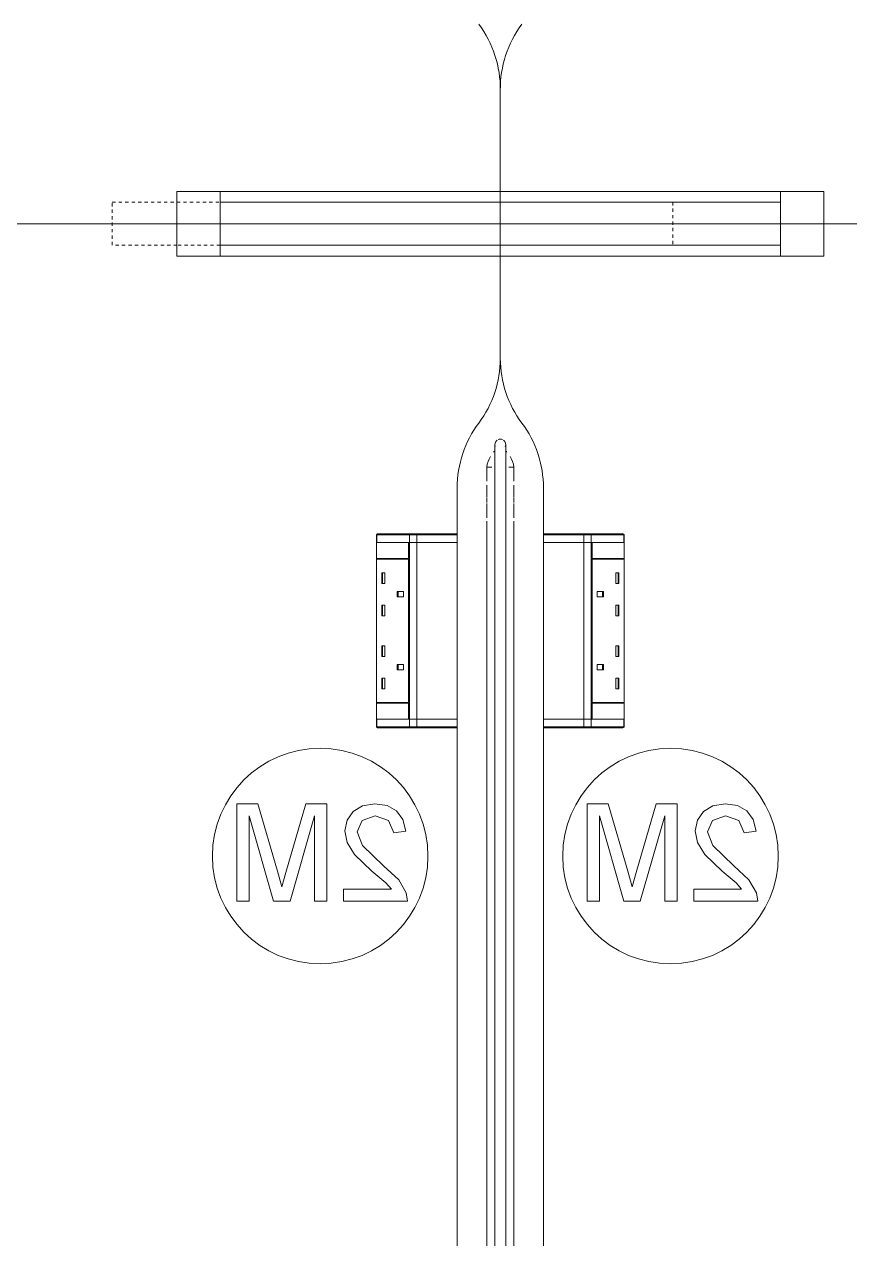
# Model space of a CAD drawing. Header units: millimetres. Extents: x 155927 to 326028, y -36033 to 97293.
# Drawn here: x 185959 to 186725, y 31866 to 32993 of the extents above; entities that cross this region are included whole.
import ezdxf

# ---------------------------------------------------------------- set-up
doc = ezdxf.new("R2010")
doc.units = ezdxf.units.MM
doc.header["$MEASUREMENT"] = 0
doc.linetypes.add('Dash', pattern=[6, 3, -3])
doc.layers.add('I-FURN', color=8, linetype='CONTINUOUS', lineweight=9)
doc.layers.add('I-FURN-HDLN', color=8, linetype='Dash', lineweight=9)

msp = doc.modelspace()

# ---------------------------------------------------------------- linework, layer by layer
at = {"layer": 'I-FURN'}
for p, q in [((186400.9, 32807.6), (186400.9, 32931.5)), ((186400.9, 32931.5), (186400.9, 32807.6)), ((186400.9, 32931.5), (186400.9, 32807.6)), ((186400.9, 32807.6), (186400.9, 32931.5)), ((186100.9, 32837.6), (186700.9, 32837.6)), ((186140.9, 32837.6), (186100.9, 32837.6)), ((186100.9, 32837.6), (186100.9, 32777.6)), ((186100.9, 32777.6), (186100.9, 32837.6)), ((186660.9, 32837.6), (186140.9, 32837.6)), ((186140.9, 32777.6), (186140.9, 32837.6)), ((186140.9, 32827.6), (186140.9, 32837.6)), ((186700.9, 32837.6), (186660.9, 32837.6)), ((186660.9, 32827.6), (186660.9, 32837.6)), ((186660.9, 32777.6), (186660.9, 32837.6)), ((186700.9, 32777.6), (186700.9, 32837.6)), ((186700.9, 32777.6), (186700.9, 32837.6)), ((186140.9, 32827.6), (186140.9, 32787.6)), ((186660.9, 32827.6), (186140.9, 32827.6)), ((186660.9, 32787.6), (186660.9, 32827.6)), ((185600.9, 32807.6), (186400.9, 32807.6)), ((186400.9, 32807.6), (185600.9, 32807.6)), ((186400.9, 32807.6), (185600.9, 32807.6)), ((185600.9, 32807.6), (186400.9, 32807.6)), ((186400.9, 32807.6), (187200.9, 32807.6)), ((187200.9, 32807.6), (186400.9, 32807.6)), ((186400.9, 32682.6), (186400.9, 32807.6)), ((186400.9, 32807.6), (186400.9, 32682.6)), ((187200.9, 32807.6), (186400.9, 32807.6)), ((186400.9, 32807.6), (186400.9, 32682.6)), ((186400.9, 32682.6), (186400.9, 32807.6)), ((186400.9, 32807.6), (187200.9, 32807.6)), ((186140.9, 32777.6), (186140.9, 32787.6)), ((186140.9, 32787.6), (186660.9, 32787.6)), ((186660.9, 32777.6), (186660.9, 32787.6)), ((186100.9, 32777.6), (186140.9, 32777.6)), ((186700.9, 32777.6), (186100.9, 32777.6)), ((186140.9, 32777.6), (186660.9, 32777.6)), ((186660.9, 32777.6), (186700.9, 32777.6)), ((186395.9, 32602.6), (186395.9, 32602.6)), ((186395.9, 32602.6), (186395.9, 32602.4)), ((186395.9, 32602.4), (186395.9, 32602.1)), ((186395.9, 32602.1), (186395.9, 32601.7)), ((186395.9, 32601.7), (186395.9, 32601.2)), ((186395.9, 32601.2), (186395.9, 32600.6)), ((186395.9, 32600.6), (186395.9, 32599.9)), ((186405.9, 32602.5), (186405.9, 32602.6)), ((186405.9, 32602.6), (186405.9, 32602.6)), ((186405.9, 32602.3), (186405.9, 32602.5)), ((186405.9, 32602), (186405.9, 32602.3)), ((186405.9, 32601.6), (186405.9, 32602)), ((186405.9, 32601), (186405.9, 32601.6)), ((186405.9, 32600.4), (186405.9, 32601)), ((186395.9, 32599.9), (186395.9, 32599)), ((186395.9, 32599), (186395.9, 32598.1)), ((186395.9, 32598.1), (186395.9, 32597)), ((186395.9, 32597), (186395.9, 32595.9)), ((186395.9, 32595.9), (186395.9, 32594.6)), ((186395.9, 32594.6), (186395.9, 32593.2)), ((186395.9, 32593.2), (186395.9, 32591.8)), ((186395.9, 32591.8), (186395.9, 32590.2)), ((186395.9, 32590.2), (186395.9, 32588.6)), ((186405.9, 32599.6), (186405.9, 32600.4)), ((186405.9, 32598.8), (186405.9, 32599.6)), ((186405.9, 32597.8), (186405.9, 32598.8)), ((186405.9, 32596.7), (186405.9, 32597.8)), ((186405.9, 32595.5), (186405.9, 32596.7)), ((186405.9, 32594.2), (186405.9, 32595.5)), ((186405.9, 32592.9), (186405.9, 32594.2)), ((186405.9, 32591.4), (186405.9, 32592.9)), ((186405.9, 32589.8), (186405.9, 32591.4)), ((186405.9, 32588.1), (186405.9, 32589.8)), ((186393, 32581.7), (186388.4, 32581.7)), ((186388.4, 32578.3), (186388.4, 32581.7)), ((186395.9, 32588.6), (186395.9, 32586.8)), ((186395.9, 32586.8), (186395.9, 32585)), ((186395.9, 32585), (186395.9, 32583.1)), ((186395.9, 32583.1), (186395.9, 32581.1)), ((186395.9, 32581.1), (186395.9, 32579)), ((186395.9, 32579), (186395.9, 32576.9)), ((186405.9, 32586.4), (186405.9, 32588.1)), ((186405.9, 32584.5), (186405.9, 32586.4)), ((186405.9, 32582.6), (186405.9, 32584.5)), ((186405.9, 32580.6), (186405.9, 32582.6)), ((186405.9, 32578.5), (186405.9, 32580.6)), ((186405.9, 32576.3), (186405.9, 32578.5)), ((186413.4, 32581.7), (186408.9, 32581.7)), ((186413.4, 32581.7), (186413.4, 32578.3)), ((186388.4, 32577), (186388.4, 32577.9)), ((186388.4, 32568.7), (186388.4, 32576.7)), ((186395.9, 32576.9), (186395.9, 32574.7)), ((186395.9, 32574.7), (186395.9, 32572.4)), ((186395.9, 32572.4), (186395.9, 32570)), ((186395.9, 32570), (186395.9, 32567.6)), ((186395.9, 32567.6), (186395.9, 32565.1)), ((186405.9, 32574), (186405.9, 32576.3)), ((186405.9, 32571.7), (186405.9, 32574)), ((186405.9, 32569.4), (186405.9, 32571.7)), ((186405.9, 32566.9), (186405.9, 32569.4)), ((186405.9, 32564.4), (186405.9, 32566.9)), ((186413.4, 32577.9), (186413.4, 32577)), ((186413.4, 32576.7), (186413.4, 32568.7)), ((186360.9, 32518.9), (186360.9, 32562.6)), ((186360.9, 32562.6), (186360.9, 32518.9)), ((186388.4, 32553.6), (186388.4, 32565.1)), ((186395.9, 32565.1), (186395.9, 32562.6)), ((186395.9, 32562.6), (186395.9, 32560)), ((186395.9, 32560), (186395.9, 32557.4)), ((186395.9, 32557.4), (186395.9, 32554.7)), ((186405.9, 32561.9), (186405.9, 32564.4)), ((186405.9, 32559.3), (186405.9, 32561.9)), ((186405.9, 32556.7), (186405.9, 32559.3)), ((186405.9, 32554), (186405.9, 32556.7)), ((186413.4, 32565.1), (186413.4, 32553.6)), ((186440.9, 32562.6), (186440.9, 32518.9)), ((186440.9, 32518.9), (186440.9, 32562.6)), ((186388.4, 32548.8), (186388.4, 32552.9)), ((186388.4, 32534.7), (186388.4, 32547.9)), ((186395.9, 32554.7), (186395.9, 32552)), ((186395.9, 32552), (186395.9, 32549.3)), ((186395.9, 32549.3), (186395.9, 32546.5)), ((186395.9, 32546.5), (186395.9, 32543.8)), ((186405.9, 32551.3), (186405.9, 32554)), ((186405.9, 32548.6), (186405.9, 32551.3)), ((186405.9, 32545.8), (186405.9, 32548.6)), ((186405.9, 32543), (186405.9, 32545.8)), ((186413.4, 32552.9), (186413.4, 32548.8)), ((186413.4, 32547.9), (186413.4, 32534.7)), ((186395.9, 32543.8), (186395.9, 32540.9)), ((186395.9, 32540.9), (186395.9, 32538.1)), ((186395.9, 32538.1), (186395.9, 32535.3)), ((186395.9, 32535.3), (186395.9, 32532.5)), ((186405.9, 32540.2), (186405.9, 32543)), ((186405.9, 32537.4), (186405.9, 32540.2)), ((186405.9, 32534.5), (186405.9, 32537.4)), ((186405.9, 32531.7), (186405.9, 32534.5)), ((186388.4, 31693.5), (186388.4, 32531.7)), ((186395.9, 32532.5), (186395.9, 32531.7)), ((186395.9, 32531.7), (186395.9, 31693.5)), ((186405.9, 31693.5), (186405.9, 32531.7)), ((186413.4, 32531.7), (186413.4, 31693.5)), ((186285.9, 32496.8), (186285.9, 32511.8)), ((186285.9, 32511.8), (186315.7, 32511.8)), ((186286.1, 32518.9), (186286.1, 32511.9)), ((186286.1, 32518.9), (186286.2, 32518.9)), ((186286.1, 32518.9), (186286.1, 32511.9)), ((186286.1, 32511.9), (186286.1, 32518.9)), ((186286.1, 32511.9), (186286.2, 32511.9)), ((186286.1, 32511.8), (186286.1, 32347.9)), ((186286.2, 32518.9), (186316.5, 32518.9)), ((186286.2, 32518.9), (186286.2, 32511.9)), ((186286.2, 32511.9), (186316.5, 32511.9)), ((186286.4, 32519.7), (186286.4, 32519.7)), ((186317.3, 32519.9), (186287.1, 32519.9)), ((186317.3, 32519.9), (186287.1, 32519.9)), ((186315.7, 32511.8), (186315.7, 32496.8)), ((186315.9, 32496.8), (186315.9, 32511.8)), ((186315.9, 32511.8), (186316.5, 32511.8)), ((186316.5, 32518.9), (186323.4, 32518.9)), ((186316.5, 32518.9), (186316.5, 32511.9)), ((186316.5, 32511.9), (186323.4, 32511.9)), ((186323.4, 32511.8), (186316.5, 32511.8)), ((186316.5, 32511.8), (186316.5, 32347.9)), ((186317.3, 32519.9), (186355.9, 32519.9)), ((186322.9, 32519.9), (186317.3, 32519.9)), ((186359.9, 32519.9), (186322.9, 32519.9)), ((186323.4, 32518.9), (186360.9, 32518.9)), ((186323.4, 32518.9), (186323.4, 32511.9)), ((186323.4, 32511.9), (186360.9, 32511.9)), ((186360.9, 32511.8), (186323.4, 32511.8)), ((186323.4, 32511.8), (186323.4, 32347.9)), ((186355.9, 32519.9), (186355.9, 32518.9)), ((186355.9, 32519.9), (186359.9, 32519.9)), ((186360.9, 32511.9), (186360.9, 32518.9)), ((186360.9, 32518.9), (186360.9, 32511.9)), ((186360.9, 32347.9), (186360.9, 32511.8)), ((186360.9, 32511.8), (186360.9, 32347.9)), ((186440.9, 32518.9), (186440.9, 32511.9)), ((186440.9, 32518.9), (186478.4, 32518.9)), ((186440.9, 32518.9), (186440.9, 32511.9)), ((186440.9, 32511.9), (186478.4, 32511.9)), ((186440.9, 32511.8), (186440.9, 32347.9)), ((186440.9, 32347.9), (186440.9, 32511.8)), ((186478.4, 32511.8), (186440.9, 32511.8)), ((186441.9, 32519.9), (186441.9, 32519.9)), ((186478.9, 32519.9), (186441.9, 32519.9)), ((186441.9, 32519.9), (186445.9, 32519.9)), ((186445.9, 32518.9), (186445.9, 32519.9)), ((186445.9, 32519.9), (186484.5, 32519.9)), ((186478.4, 32518.9), (186485.3, 32518.9)), ((186478.4, 32518.9), (186478.4, 32511.9)), ((186478.4, 32511.9), (186485.3, 32511.9)), ((186478.4, 32347.9), (186478.4, 32511.8)), ((186485.3, 32511.8), (186478.4, 32511.8)), ((186484.5, 32519.9), (186478.9, 32519.9)), ((186486.1, 32511.8), (186483.7, 32511.8)), ((186514.7, 32519.9), (186484.5, 32519.9)), ((186514.7, 32519.9), (186484.5, 32519.9)), ((186485.3, 32518.9), (186515.6, 32518.9)), ((186485.3, 32518.9), (186485.3, 32511.9)), ((186485.3, 32511.9), (186515.6, 32511.9)), ((186485.3, 32347.9), (186485.3, 32511.8)), ((186485.3, 32511.8), (186485.9, 32511.8)), ((186485.9, 32511.8), (186485.9, 32496.8)), ((186486.1, 32496.8), (186486.1, 32511.8)), ((186486.1, 32511.8), (186515.9, 32511.8)), ((186515.4, 32519.7), (186515.4, 32519.7)), ((186515.6, 32518.9), (186515.7, 32518.9)), ((186515.6, 32518.9), (186515.6, 32511.9)), ((186515.6, 32511.9), (186515.7, 32511.9)), ((186515.7, 32511.9), (186515.7, 32518.9)), ((186515.7, 32511.9), (186515.7, 32518.9)), ((186515.7, 32511.9), (186515.7, 32518.9)), ((186515.7, 32347.9), (186515.7, 32511.8)), ((186515.9, 32511.8), (186515.9, 32496.8)), ((186315.7, 32496.8), (186285.9, 32496.8)), ((186285.9, 32496.3), (186315.7, 32496.3)), ((186285.9, 32363.3), (186285.9, 32496.3)), ((186286.2, 32496.3), (186286.2, 32496.8)), ((186315.7, 32496.3), (186315.7, 32363.3)), ((186315.9, 32363.3), (186315.9, 32496.3)), ((186485.9, 32496.3), (186485.9, 32363.3)), ((186515.9, 32496.8), (186486.1, 32496.8)), ((186486.1, 32363.3), (186486.1, 32496.3)), ((186515.9, 32496.3), (186486.1, 32496.3)), ((186515.6, 32496.8), (186515.6, 32496.3)), ((186515.9, 32496.3), (186515.9, 32363.3)), ((186290.9, 32483.7), (186290.9, 32473.7)), ((186290.9, 32483.7), (186293.8, 32483.7)), ((186291.6, 32483.7), (186291.6, 32473.7)), ((186293.8, 32483.7), (186293.8, 32473.7)), ((186510.9, 32483.7), (186508, 32483.7)), ((186508, 32473.7), (186508, 32483.7)), ((186510.2, 32473.7), (186510.2, 32483.7)), ((186510.9, 32473.7), (186510.9, 32483.7)), ((186290.9, 32473.7), (186293.8, 32473.7)), ((186305.2, 32466.2), (186305.2, 32461.2)), ((186311, 32466.2), (186305.2, 32466.2)), ((186306, 32466.2), (186306, 32461.2)), ((186311, 32461.2), (186311, 32466.2)), ((186496.6, 32466.2), (186490.8, 32466.2)), ((186490.8, 32461.2), (186490.8, 32466.2)), ((186495.8, 32461.2), (186495.8, 32466.2)), ((186496.6, 32461.2), (186496.6, 32466.2)), ((186510.9, 32473.7), (186508, 32473.7)), ((186305.2, 32461.2), (186311, 32461.2)), ((186496.6, 32461.2), (186490.8, 32461.2)), ((186290.9, 32453.7), (186290.9, 32443.7)), ((186290.9, 32453.7), (186293.8, 32453.7)), ((186290.9, 32443.7), (186293.8, 32443.7)), ((186291.6, 32453.7), (186291.6, 32443.7)), ((186293.8, 32453.7), (186293.8, 32443.7)), ((186510.9, 32453.7), (186508, 32453.7)), ((186508, 32443.7), (186508, 32453.7)), ((186510.9, 32443.7), (186508, 32443.7)), ((186510.2, 32443.7), (186510.2, 32453.7)), ((186510.9, 32443.7), (186510.9, 32453.7)), ((186290.9, 32416), (186290.9, 32406)), ((186290.9, 32416), (186293.8, 32416)), ((186291.6, 32416), (186291.6, 32406)), ((186293.8, 32416), (186293.8, 32406)), ((186510.9, 32416), (186508, 32416)), ((186508, 32406), (186508, 32416)), ((186510.2, 32406), (186510.2, 32416)), ((186510.9, 32406), (186510.9, 32416)), ((186290.9, 32406), (186293.8, 32406)), ((186305.2, 32398.5), (186305.2, 32393.5)), ((186305.2, 32398.5), (186311, 32398.5)), ((186306, 32398.5), (186306, 32393.5)), ((186311, 32398.5), (186311, 32393.5)), ((186490.8, 32398.5), (186490.8, 32393.5)), ((186496.6, 32398.5), (186490.8, 32398.5)), ((186495.8, 32393.5), (186495.8, 32398.5)), ((186496.6, 32393.5), (186496.6, 32398.5)), ((186510.9, 32406), (186508, 32406)), ((186305.2, 32393.5), (186311, 32393.5)), ((186490.8, 32393.5), (186496.6, 32393.5)), ((186290.9, 32386), (186290.9, 32376)), ((186290.9, 32386), (186293.8, 32386)), ((186290.9, 32376), (186293.8, 32376)), ((186291.6, 32386), (186291.6, 32376)), ((186293.8, 32386), (186293.8, 32376)), ((186510.9, 32386), (186508, 32386)), ((186508, 32376), (186508, 32386)), ((186510.9, 32376), (186508, 32376)), ((186510.2, 32376), (186510.2, 32386)), ((186510.9, 32376), (186510.9, 32386)), ((186285.9, 32363.3), (186315.7, 32363.3)), ((186285.9, 32362.8), (186315.7, 32362.8)), ((186285.9, 32347.8), (186285.9, 32362.8)), ((186286.2, 32362.8), (186286.2, 32363.3)), ((186315.7, 32362.8), (186315.7, 32347.8)), ((186315.9, 32347.9), (186315.9, 32362.8)), ((186485.9, 32362.8), (186485.9, 32347.9)), ((186515.9, 32363.3), (186486.1, 32363.3)), ((186486.1, 32347.8), (186486.1, 32362.8)), ((186486.1, 32362.8), (186515.9, 32362.8)), ((186515.6, 32363.3), (186515.6, 32362.8)), ((186515.9, 32362.8), (186515.9, 32347.8)), ((186315.7, 32347.8), (186285.9, 32347.8)), ((186286.1, 32347.8), (186286.1, 32340.8)), ((186286.2, 32347.8), (186286.1, 32347.8)), ((186286.1, 32347.8), (186286.1, 32340.8)), ((186286.1, 32347.8), (186286.1, 32340.8)), ((186286.2, 32340.8), (186286.2, 32347.8)), ((186316.5, 32347.8), (186286.2, 32347.8)), ((186315.7, 32347.8), (186318.2, 32347.8)), ((186316.5, 32347.9), (186315.9, 32347.9)), ((186316.5, 32347.9), (186323.4, 32347.9)), ((186316.5, 32340.8), (186316.5, 32347.8)), ((186323.4, 32347.8), (186316.5, 32347.8)), ((186323.4, 32347.9), (186360.9, 32347.9)), ((186323.4, 32340.8), (186323.4, 32347.8)), ((186360.9, 32347.8), (186323.4, 32347.8)), ((186360.9, 32340.8), (186360.9, 32347.8)), ((186360.9, 32340.8), (186360.9, 32347.8)), ((186440.9, 32347.9), (186478.4, 32347.9)), ((186440.9, 32347.8), (186440.9, 32340.8)), ((186440.9, 32340.8), (186440.9, 32347.8)), ((186478.4, 32347.8), (186440.9, 32347.8)), ((186478.4, 32347.9), (186485.3, 32347.9)), ((186478.4, 32340.8), (186478.4, 32347.8)), ((186485.3, 32347.8), (186478.4, 32347.8)), ((186485.9, 32347.9), (186485.3, 32347.9)), ((186485.3, 32340.8), (186485.3, 32347.8)), ((186515.6, 32347.8), (186485.3, 32347.8)), ((186515.9, 32347.8), (186486.1, 32347.8)), ((186515.6, 32340.8), (186515.6, 32347.8)), ((186515.7, 32347.8), (186515.6, 32347.8)), ((186515.7, 32340.8), (186515.7, 32347.8)), ((186515.7, 32340.8), (186515.7, 32347.8)), ((186515.7, 32347.8), (186515.7, 32340.8)), ((186286.2, 32340.8), (186286.1, 32340.8)), ((186316.5, 32340.8), (186286.2, 32340.8)), ((186286.4, 32340), (186286.4, 32340)), ((186287.1, 32339.8), (186317.3, 32339.8)), ((186287.1, 32339.8), (186317.3, 32339.8)), ((186323.4, 32340.8), (186316.5, 32340.8)), ((186355.9, 32339.8), (186317.3, 32339.8)), ((186317.3, 32339.8), (186322.9, 32339.8)), ((186322.9, 32339.8), (186359.9, 32339.8)), ((186360.9, 32340.8), (186323.4, 32340.8)), ((186355.9, 32340.8), (186355.9, 32339.8)), ((186359.9, 32339.8), (186355.9, 32339.8)), ((186359.9, 32339.8), (186359.9, 32339.8)), ((186360.9, 31652.6), (186360.9, 32340.8)), ((186360.9, 32340.8), (186360.9, 31652.6)), ((186440.9, 32340.8), (186440.9, 31652.6)), ((186440.9, 31652.6), (186440.9, 32340.8)), ((186478.4, 32340.8), (186440.9, 32340.8)), ((186445.9, 32339.8), (186441.9, 32339.8)), ((186441.9, 32339.8), (186478.9, 32339.8)), ((186445.9, 32339.8), (186445.9, 32340.8)), ((186484.5, 32339.8), (186445.9, 32339.8)), ((186485.3, 32340.8), (186478.4, 32340.8)), ((186478.9, 32339.8), (186484.5, 32339.8)), ((186484.5, 32339.8), (186514.7, 32339.8)), ((186484.5, 32339.8), (186514.7, 32339.8)), ((186515.6, 32340.8), (186485.3, 32340.8)), ((186515.4, 32340), (186515.4, 32340)), ((186515.7, 32340.8), (186515.6, 32340.8)), ((186175.9, 32269.3), (186156.5, 32269.3)), ((186156.5, 32269.3), (186156.5, 32178.9)), ((186194.1, 32206.7), (186175.9, 32269.3)), ((186220.4, 32269.3), (186201.9, 32205.6)), ((186239.9, 32269.3), (186220.4, 32269.3)), ((186239.9, 32178.9), (186239.9, 32269.3)), ((186273, 32267.5), (186264.3, 32262.1)), ((186284.5, 32269.3), (186273, 32267.5)), ((186295.8, 32267.7), (186284.5, 32269.3)), ((186304.6, 32262.8), (186295.8, 32267.7)), ((186310.6, 32254.8), (186304.6, 32262.8)), ((186500.9, 32269.3), (186481.5, 32269.3)), ((186481.5, 32269.3), (186481.5, 32178.9)), ((186519.1, 32206.7), (186500.9, 32269.3)), ((186545.4, 32269.3), (186526.9, 32205.6)), ((186564.9, 32269.3), (186545.4, 32269.3)), ((186564.9, 32178.9), (186564.9, 32269.3)), ((186598, 32267.5), (186589.3, 32262.1)), ((186609.5, 32269.3), (186598, 32267.5)), ((186620.8, 32267.7), (186609.5, 32269.3)), ((186629.6, 32262.8), (186620.8, 32267.7)), ((186635.6, 32254.8), (186629.6, 32262.8)), ((186167.8, 32178.9), (186167.8, 32258)), ((186167.8, 32258), (186190.5, 32178.9)), ((186205.8, 32178.9), (186228.5, 32258)), ((186228.5, 32258), (186228.5, 32178.9)), ((186258.7, 32254), (186256.8, 32244.1)), ((186264.3, 32262.1), (186258.7, 32254)), ((186268.1, 32243.4), (186272.7, 32253.8)), ((186272.7, 32253.8), (186284.7, 32258)), ((186284.7, 32258), (186297.3, 32253.9)), ((186297.3, 32253.9), (186302, 32242.5)), ((186313.3, 32243.9), (186310.6, 32254.8)), ((186492.8, 32178.9), (186492.8, 32258)), ((186492.8, 32258), (186515.5, 32178.9)), ((186530.8, 32178.9), (186553.5, 32258)), ((186553.5, 32258), (186553.5, 32178.9)), ((186583.7, 32254), (186581.8, 32244.1)), ((186589.3, 32262.1), (186583.7, 32254)), ((186593.1, 32243.4), (186597.7, 32253.8)), ((186597.7, 32253.8), (186609.7, 32258)), ((186609.7, 32258), (186622.3, 32253.9)), ((186622.3, 32253.9), (186627, 32242.5)), ((186638.3, 32243.9), (186635.6, 32254.8)), ((186256.8, 32244.1), (186258.8, 32233.4)), ((186273, 32230.6), (186268.1, 32243.4)), ((186302, 32242.5), (186313.3, 32243.9)), ((186581.8, 32244.1), (186583.8, 32233.4)), ((186598, 32230.6), (186593.1, 32243.4)), ((186627, 32242.5), (186638.3, 32243.9)), ((186258.8, 32233.4), (186265.5, 32222.3)), ((186292.5, 32211.8), (186273, 32230.6)), ((186583.8, 32233.4), (186590.5, 32222.3)), ((186617.5, 32211.8), (186598, 32230.6)), ((186265.5, 32222.3), (186281.7, 32206.8)), ((186590.5, 32222.3), (186606.7, 32206.8)), ((186198.2, 32192.3), (186194.1, 32206.7)), ((186281.7, 32206.8), (186294.7, 32195.9)), ((186306.6, 32198.7), (186292.5, 32211.8)), ((186523.2, 32192.3), (186519.1, 32206.7)), ((186606.7, 32206.8), (186619.7, 32195.9)), ((186631.6, 32198.7), (186617.5, 32211.8)), ((186201.9, 32205.6), (186198.2, 32192.3)), ((186294.7, 32195.9), (186299.8, 32190.2)), ((186313.5, 32186.7), (186306.6, 32198.7)), ((186526.9, 32205.6), (186523.2, 32192.3)), ((186619.7, 32195.9), (186624.8, 32190.2)), ((186638.5, 32186.7), (186631.6, 32198.7)), ((186255.4, 32190.2), (186255.4, 32178.9)), ((186299.8, 32190.2), (186255.4, 32190.2)), ((186314.7, 32178.9), (186313.5, 32186.7)), ((186580.4, 32190.2), (186580.4, 32178.9)), ((186624.8, 32190.2), (186580.4, 32190.2)), ((186639.7, 32178.9), (186638.5, 32186.7)), ((186156.5, 32178.9), (186167.8, 32178.9)), ((186190.5, 32178.9), (186205.8, 32178.9)), ((186228.5, 32178.9), (186239.9, 32178.9)), ((186255.4, 32178.9), (186314.7, 32178.9)), ((186481.5, 32178.9), (186492.8, 32178.9)), ((186515.5, 32178.9), (186530.8, 32178.9)), ((186553.5, 32178.9), (186564.9, 32178.9)), ((186580.4, 32178.9), (186639.7, 32178.9))]:
    msp.add_line(p, q, dxfattribs=at)
at = {"layer": 'I-FURN', "flags": 128}
for points in [[(186286.1, 32518.9), (186286.1, 32518.9), (186286.1, 32519), (186286.1, 32519), (186286.1, 32519.1), (186286.1, 32519.1), (186286.1, 32519.1), (186286.1, 32519.2), (186286.1, 32519.2), (186286.1, 32519.3), (186286.1, 32519.3), (186286.2, 32519.3), (186286.2, 32519.4), (186286.2, 32519.4)], [(186322.9, 32519.9), (186322.7, 32519.9), (186322.6, 32519.9), (186322.5, 32519.9), (186322.3, 32519.9), (186322.2, 32519.9), (186322, 32519.9), (186321.9, 32519.9), (186321.7, 32519.9), (186321.6, 32519.9), (186321.4, 32519.9), (186321.3, 32519.9), (186321.1, 32519.9), (186320.9, 32519.9), (186320.8, 32519.9), (186320.6, 32519.9), (186320.5, 32519.9), (186320.3, 32519.9), (186320.1, 32519.9), (186320, 32519.9), (186319.8, 32519.9), (186319.7, 32519.9), (186319.5, 32519.9), (186319.4, 32519.9), (186319.2, 32519.9), (186319.1, 32519.9), (186318.9, 32519.9), (186318.8, 32519.9), (186318.6, 32519.9), (186318.5, 32519.9), (186318.4, 32519.9), (186318.2, 32519.9), (186318.1, 32519.9), (186318, 32519.9), (186317.9, 32519.9), (186317.8, 32519.9), (186317.6, 32519.9), (186317.5, 32519.9), (186317.4, 32519.9), (186317.3, 32519.9)], [(186359.9, 32519.9), (186359.6, 32519.9), (186359.2, 32519.9), (186358.7, 32519.9), (186358, 32519.9), (186357.2, 32519.9), (186356.2, 32519.9), (186355.1, 32519.9), (186353.9, 32519.9), (186352.6, 32519.9), (186351.1, 32519.9), (186349.6, 32519.9), (186347.8, 32519.9), (186346, 32519.9), (186344.1, 32519.9), (186342.1, 32519.9), (186339.9, 32519.9), (186337.6, 32519.9), (186335.3, 32519.9), (186332.8, 32519.9), (186330.3, 32519.9), (186327.6, 32519.9), (186324.9, 32519.9), (186322.9, 32519.9)], [(186355.9, 32519.9), (186356.1, 32519.9), (186356.2, 32519.9), (186356.4, 32519.9), (186356.6, 32519.9), (186356.7, 32519.9), (186356.9, 32519.9), (186357, 32519.9), (186357.2, 32519.9), (186357.3, 32519.9), (186357.5, 32519.9), (186357.6, 32519.9), (186357.8, 32519.9), (186357.9, 32519.9), (186358, 32519.9), (186358.2, 32519.9), (186358.3, 32519.9), (186358.4, 32519.9), (186358.6, 32519.9), (186358.7, 32519.9), (186358.8, 32519.9), (186358.9, 32519.9), (186359, 32519.9), (186359.1, 32519.9), (186359.2, 32519.9), (186359.3, 32519.9), (186359.4, 32519.9), (186359.4, 32519.9), (186359.5, 32519.9), (186359.6, 32519.9), (186359.6, 32519.9), (186359.7, 32519.9), (186359.7, 32519.9), (186359.8, 32519.9), (186359.8, 32519.9), (186359.9, 32519.9), (186359.9, 32519.9), (186359.9, 32519.9), (186359.9, 32519.9), (186359.9, 32519.9)], [(186359.9, 32519.9), (186360, 32519.9), (186360, 32519.9), (186360, 32519.9), (186360.1, 32519.9), (186360.1, 32519.9), (186360.2, 32519.9), (186360.2, 32519.9), (186360.2, 32519.9), (186360.3, 32519.8), (186360.3, 32519.8), (186360.3, 32519.8), (186360.4, 32519.8), (186360.4, 32519.8), (186360.4, 32519.8), (186360.5, 32519.7), (186360.5, 32519.7), (186360.5, 32519.7), (186360.6, 32519.7), (186360.6, 32519.6), (186360.6, 32519.6), (186360.7, 32519.6), (186360.7, 32519.5), (186360.7, 32519.5), (186360.7, 32519.5), (186360.8, 32519.4), (186360.8, 32519.4), (186360.8, 32519.4), (186360.8, 32519.3), (186360.8, 32519.3), (186360.8, 32519.3), (186360.9, 32519.2), (186360.9, 32519.2), (186360.9, 32519.2), (186360.9, 32519.1), (186360.9, 32519.1), (186360.9, 32519), (186360.9, 32519), (186360.9, 32519), (186360.9, 32518.9), (186360.9, 32518.9)], [(186359.9, 32519.9), (186359.9, 32519.9), (186359.9, 32519.9)], [(186440.9, 32518.9), (186440.9, 32518.9), (186440.9, 32519), (186440.9, 32519), (186440.9, 32519.1), (186440.9, 32519.1), (186440.9, 32519.1), (186440.9, 32519.2), (186440.9, 32519.2), (186441, 32519.3), (186441, 32519.3), (186441, 32519.3), (186441, 32519.4), (186441, 32519.4), (186441, 32519.4), (186441.1, 32519.5), (186441.1, 32519.5), (186441.1, 32519.5), (186441.1, 32519.6), (186441.2, 32519.6), (186441.2, 32519.6), (186441.2, 32519.7), (186441.3, 32519.7), (186441.3, 32519.7), (186441.3, 32519.7), (186441.4, 32519.8), (186441.4, 32519.8), (186441.4, 32519.8), (186441.5, 32519.8), (186441.5, 32519.8), (186441.5, 32519.8), (186441.6, 32519.9), (186441.6, 32519.9), (186441.6, 32519.9), (186441.7, 32519.9), (186441.7, 32519.9), (186441.8, 32519.9), (186441.8, 32519.9), (186441.8, 32519.9), (186441.9, 32519.9), (186441.9, 32519.9)], [(186478.9, 32519.9), (186476.1, 32519.9), (186473.4, 32519.9), (186470.8, 32519.9), (186468.3, 32519.9), (186465.9, 32519.9), (186463.6, 32519.9), (186461.3, 32519.9), (186459.2, 32519.9), (186457.2, 32519.9), (186455.3, 32519.9), (186453.5, 32519.9), (186451.8, 32519.9), (186450.3, 32519.9), (186448.8, 32519.9), (186447.5, 32519.9), (186446.4, 32519.9), (186445.3, 32519.9), (186444.4, 32519.9), (186443.6, 32519.9), (186443, 32519.9), (186442.5, 32519.9), (186442.1, 32519.9), (186441.9, 32519.9)], [(186441.9, 32519.9), (186441.9, 32519.9), (186441.9, 32519.9), (186441.9, 32519.9), (186441.9, 32519.9), (186442, 32519.9), (186442, 32519.9), (186442.1, 32519.9), (186442.1, 32519.9), (186442.2, 32519.9), (186442.2, 32519.9), (186442.3, 32519.9), (186442.3, 32519.9), (186442.4, 32519.9), (186442.5, 32519.9), (186442.6, 32519.9), (186442.7, 32519.9), (186442.8, 32519.9), (186442.9, 32519.9), (186443, 32519.9), (186443.1, 32519.9), (186443.2, 32519.9), (186443.3, 32519.9), (186443.5, 32519.9), (186443.6, 32519.9), (186443.7, 32519.9), (186443.9, 32519.9), (186444, 32519.9), (186444.2, 32519.9), (186444.3, 32519.9), (186444.4, 32519.9), (186444.6, 32519.9), (186444.7, 32519.9), (186444.9, 32519.9), (186445.1, 32519.9), (186445.2, 32519.9), (186445.4, 32519.9), (186445.5, 32519.9), (186445.7, 32519.9), (186445.9, 32519.9), (186445.9, 32519.9)], [(186484.5, 32519.9), (186484.4, 32519.9), (186484.3, 32519.9), (186484.2, 32519.9), (186484.1, 32519.9), (186483.9, 32519.9), (186483.8, 32519.9), (186483.7, 32519.9), (186483.6, 32519.9), (186483.4, 32519.9), (186483.3, 32519.9), (186483.2, 32519.9), (186483, 32519.9), (186482.9, 32519.9), (186482.7, 32519.9), (186482.6, 32519.9), (186482.4, 32519.9), (186482.3, 32519.9), (186482.1, 32519.9), (186482, 32519.9), (186481.8, 32519.9), (186481.7, 32519.9), (186481.5, 32519.9), (186481.3, 32519.9), (186481.2, 32519.9), (186481, 32519.9), (186480.9, 32519.9), (186480.7, 32519.9), (186480.5, 32519.9), (186480.4, 32519.9), (186480.2, 32519.9), (186480.1, 32519.9), (186479.9, 32519.9), (186479.8, 32519.9), (186479.6, 32519.9), (186479.5, 32519.9), (186479.3, 32519.9), (186479.2, 32519.9), (186479.1, 32519.9), (186478.9, 32519.9)], [(186515.6, 32519.4), (186515.6, 32519.4), (186515.6, 32519.3), (186515.7, 32519.3), (186515.7, 32519.3), (186515.7, 32519.2), (186515.7, 32519.2), (186515.7, 32519.2), (186515.7, 32519.1), (186515.7, 32519.1), (186515.7, 32519), (186515.7, 32519), (186515.7, 32519), (186515.7, 32518.9), (186515.7, 32518.9)], [(186286.2, 32340.3), (186286.2, 32340.3), (186286.2, 32340.4), (186286.1, 32340.4), (186286.1, 32340.4), (186286.1, 32340.5), (186286.1, 32340.5), (186286.1, 32340.5), (186286.1, 32340.6), (186286.1, 32340.6), (186286.1, 32340.7), (186286.1, 32340.7), (186286.1, 32340.7), (186286.1, 32340.8), (186286.1, 32340.8)], [(186317.3, 32339.8), (186317.4, 32339.8), (186317.5, 32339.8), (186317.6, 32339.8), (186317.8, 32339.8), (186317.9, 32339.8), (186318, 32339.8), (186318.1, 32339.8), (186318.2, 32339.8), (186318.4, 32339.8), (186318.5, 32339.8), (186318.6, 32339.8), (186318.8, 32339.8), (186318.9, 32339.8), (186319.1, 32339.8), (186319.2, 32339.8), (186319.4, 32339.8), (186319.5, 32339.8), (186319.7, 32339.8), (186319.8, 32339.8), (186320, 32339.8), (186320.1, 32339.8), (186320.3, 32339.8), (186320.5, 32339.8), (186320.6, 32339.8), (186320.8, 32339.8), (186320.9, 32339.8), (186321.1, 32339.8), (186321.3, 32339.8), (186321.4, 32339.8), (186321.6, 32339.8), (186321.7, 32339.8), (186321.9, 32339.8), (186322, 32339.8), (186322.2, 32339.8), (186322.3, 32339.8), (186322.5, 32339.8), (186322.6, 32339.8), (186322.7, 32339.8), (186322.9, 32339.8)], [(186322.9, 32339.8), (186325.7, 32339.8), (186328.4, 32339.8), (186331, 32339.8), (186333.5, 32339.8), (186335.9, 32339.8), (186338.3, 32339.8), (186340.5, 32339.8), (186342.6, 32339.8), (186344.6, 32339.8), (186346.5, 32339.8), (186348.3, 32339.8), (186350, 32339.8), (186351.5, 32339.8), (186353, 32339.8), (186354.3, 32339.8), (186355.4, 32339.8), (186356.5, 32339.8), (186357.4, 32339.8), (186358.2, 32339.8), (186358.8, 32339.8), (186359.3, 32339.8), (186359.7, 32339.8), (186359.9, 32339.8)], [(186359.9, 32339.8), (186359.9, 32339.8), (186359.9, 32339.8), (186359.9, 32339.8), (186359.9, 32339.8), (186359.8, 32339.8), (186359.8, 32339.8), (186359.8, 32339.8), (186359.7, 32339.8), (186359.7, 32339.8), (186359.6, 32339.8), (186359.5, 32339.8), (186359.5, 32339.8), (186359.4, 32339.8), (186359.3, 32339.8), (186359.2, 32339.8), (186359.1, 32339.8), (186359, 32339.8), (186358.9, 32339.8), (186358.8, 32339.8), (186358.7, 32339.8), (186358.6, 32339.8), (186358.5, 32339.8), (186358.3, 32339.8), (186358.2, 32339.8), (186358.1, 32339.8), (186357.9, 32339.8), (186357.8, 32339.8), (186357.7, 32339.8), (186357.5, 32339.8), (186357.4, 32339.8), (186357.2, 32339.8), (186357.1, 32339.8), (186356.9, 32339.8), (186356.8, 32339.8), (186356.6, 32339.8), (186356.4, 32339.8), (186356.3, 32339.8), (186356.1, 32339.8), (186356, 32339.8), (186355.9, 32339.8)], [(186360.9, 32340.8), (186360.9, 32340.7), (186360.9, 32340.7), (186360.9, 32340.7), (186360.9, 32340.6), (186360.9, 32340.6), (186360.9, 32340.6), (186360.9, 32340.5), (186360.9, 32340.5), (186360.8, 32340.4), (186360.8, 32340.4), (186360.8, 32340.4), (186360.8, 32340.3), (186360.8, 32340.3), (186360.8, 32340.3), (186360.7, 32340.2), (186360.7, 32340.2), (186360.7, 32340.2), (186360.7, 32340.1), (186360.6, 32340.1), (186360.6, 32340.1), (186360.6, 32340), (186360.6, 32340), (186360.5, 32340), (186360.5, 32340), (186360.5, 32339.9), (186360.4, 32339.9), (186360.4, 32339.9), (186360.3, 32339.9), (186360.3, 32339.9), (186360.3, 32339.9), (186360.2, 32339.8), (186360.2, 32339.8), (186360.2, 32339.8), (186360.1, 32339.8), (186360.1, 32339.8), (186360, 32339.8), (186360, 32339.8), (186360, 32339.8), (186359.9, 32339.8), (186359.9, 32339.8)], [(186441.9, 32339.8), (186441.9, 32339.8), (186441.8, 32339.8), (186441.8, 32339.8), (186441.7, 32339.8), (186441.7, 32339.8), (186441.7, 32339.8), (186441.6, 32339.8), (186441.6, 32339.8), (186441.5, 32339.9), (186441.5, 32339.9), (186441.5, 32339.9), (186441.4, 32339.9), (186441.4, 32339.9), (186441.4, 32339.9), (186441.3, 32340), (186441.3, 32340), (186441.3, 32340), (186441.2, 32340), (186441.2, 32340.1), (186441.2, 32340.1), (186441.1, 32340.1), (186441.1, 32340.2), (186441.1, 32340.2), (186441.1, 32340.2), (186441.1, 32340.2), (186441, 32340.3), (186441, 32340.3), (186441, 32340.4), (186441, 32340.4), (186441, 32340.4), (186440.9, 32340.5), (186440.9, 32340.5), (186440.9, 32340.5), (186440.9, 32340.6), (186440.9, 32340.6), (186440.9, 32340.7), (186440.9, 32340.7), (186440.9, 32340.7), (186440.9, 32340.8), (186440.9, 32340.8)], [(186445.9, 32339.8), (186445.7, 32339.8), (186445.6, 32339.8), (186445.4, 32339.8), (186445.3, 32339.8), (186445.1, 32339.8), (186444.9, 32339.8), (186444.8, 32339.8), (186444.6, 32339.8), (186444.5, 32339.8), (186444.3, 32339.8), (186444.2, 32339.8), (186444, 32339.8), (186443.9, 32339.8), (186443.8, 32339.8), (186443.6, 32339.8), (186443.5, 32339.8), (186443.4, 32339.8), (186443.3, 32339.8), (186443.1, 32339.8), (186443, 32339.8), (186442.9, 32339.8), (186442.8, 32339.8), (186442.7, 32339.8), (186442.6, 32339.8), (186442.5, 32339.8), (186442.4, 32339.8), (186442.4, 32339.8), (186442.3, 32339.8), (186442.2, 32339.8), (186442.2, 32339.8), (186442.1, 32339.8), (186442.1, 32339.8), (186442, 32339.8), (186442, 32339.8), (186442, 32339.8), (186441.9, 32339.8), (186441.9, 32339.8), (186441.9, 32339.8), (186441.9, 32339.8)], [(186441.9, 32339.8), (186441.9, 32339.8), (186441.9, 32339.8)], [(186441.9, 32339.8), (186442.2, 32339.8), (186442.6, 32339.8), (186443.1, 32339.8), (186443.8, 32339.8), (186444.6, 32339.8), (186445.6, 32339.8), (186446.7, 32339.8), (186447.9, 32339.8), (186449.2, 32339.8), (186450.7, 32339.8), (186452.3, 32339.8), (186454, 32339.8), (186455.8, 32339.8), (186457.7, 32339.8), (186459.8, 32339.8), (186461.9, 32339.8), (186464.2, 32339.8), (186466.5, 32339.8), (186469, 32339.8), (186471.5, 32339.8), (186474.2, 32339.8), (186476.9, 32339.8), (186478.9, 32339.8)], [(186478.9, 32339.8), (186479.1, 32339.8), (186479.2, 32339.8), (186479.3, 32339.8), (186479.5, 32339.8), (186479.6, 32339.8), (186479.8, 32339.8), (186479.9, 32339.8), (186480.1, 32339.8), (186480.2, 32339.8), (186480.4, 32339.8), (186480.5, 32339.8), (186480.7, 32339.8), (186480.9, 32339.8), (186481, 32339.8), (186481.2, 32339.8), (186481.3, 32339.8), (186481.5, 32339.8), (186481.7, 32339.8), (186481.8, 32339.8), (186482, 32339.8), (186482.1, 32339.8), (186482.3, 32339.8), (186482.4, 32339.8), (186482.6, 32339.8), (186482.7, 32339.8), (186482.9, 32339.8), (186483, 32339.8), (186483.2, 32339.8), (186483.3, 32339.8), (186483.4, 32339.8), (186483.6, 32339.8), (186483.7, 32339.8), (186483.8, 32339.8), (186483.9, 32339.8), (186484.1, 32339.8), (186484.2, 32339.8), (186484.3, 32339.8), (186484.4, 32339.8), (186484.5, 32339.8)], [(186515.7, 32340.8), (186515.7, 32340.7), (186515.7, 32340.7), (186515.7, 32340.7), (186515.7, 32340.6), (186515.7, 32340.6), (186515.7, 32340.6), (186515.7, 32340.5), (186515.7, 32340.5), (186515.7, 32340.4), (186515.7, 32340.4), (186515.6, 32340.4), (186515.6, 32340.3), (186515.6, 32340.3)]]:
    msp.add_lwpolyline(points, dxfattribs=at)
at = {"layer": 'I-FURN'}
for centre, radius, start, end in [((186300.9, 32932.6), 100, 359.3744, 36.8699), ((186300.9, 32932.6), 100, 359.3744, 36.8699), ((186500.9, 32932.6), 100, 143.1301, 180.6256), ((186500.9, 32932.6), 100, 143.1301, 180.6256), ((186300.9, 32682.6), 100, 323.1301, 0), ((186300.9, 32682.6), 100, 323.1301, 0), ((186500.9, 32682.6), 100, 180, 216.8699), ((186500.9, 32682.6), 100, 180, 216.8699), ((186460.9, 32562.6), 100, 143.1301, 180), ((186460.9, 32562.6), 100, 143.1301, 180), ((186340.9, 32562.6), 100, 0, 36.8699), ((186340.9, 32562.6), 100, 0, 36.8699), ((186400.9, 32602.6), 5, 127.2751, 201.8252), ((186400.9, 32602.6), 5, 67.635, 112.365), ((186400.9, 32602.6), 5, 338.1748, 52.7249), ((186411.9, 32579.4), 23.6, 149.1436, 174.3336), ((186400.9, 32589.8), 8.51, 125.5405, 136.5486), ((186400.9, 32589.8), 8.51, 43.4514, 54.4595), ((186389.9, 32579.4), 23.6, 5.6664, 30.8564), ((186233.8, 32220.8), 100, 0, 180), ((186558.8, 32220.8), 100, 0, 180), ((186233.8, 32220.8), 100, 180, 0), ((186558.8, 32220.8), 100, 180, 0)]:
    msp.add_arc(centre, radius, start, end, dxfattribs=at)
for centre, major_axis, ratio, start_param, end_param in [((186287.1, 32518.9), (0, 1), 0.819152, 0, 1.570796), ((186317.3, 32518.9), (0, -1), 0.819152, 3.141593, 4.712389), ((186322.9, 32518.9), (0, -1), 0.56467, 1.570796, 3.141593), ((186359.9, 32518.9), (0, -1), 0.998113, 1.570796, 3.141593), ((186441.9, 32518.9), (0, 1), 0.998113, 0, 1.570796), ((186478.9, 32518.9), (0, 1), 0.56467, 0, 1.570796), ((186484.5, 32518.9), (0, 1), 0.819152, 4.712389, 6.283185), ((186514.7, 32518.9), (0, 1), 0.819152, 4.712389, 6.283185), ((186287.1, 32340.8), (0, -1), 0.819152, 4.712389, 6.283185), ((186317.3, 32340.8), (0, -1), 0.819152, 4.712389, 6.283185), ((186322.9, 32340.8), (0, -1), 0.56467, 0, 1.570796), ((186359.9, 32340.8), (0, -1), 0.998113, 0, 1.570796), ((186441.9, 32340.8), (0, 1), 0.998113, 1.570796, 3.141593), ((186478.9, 32340.8), (0, 1), 0.56467, 1.570796, 3.141593), ((186484.5, 32340.8), (0, 1), 0.819152, 3.141593, 4.712389), ((186514.7, 32340.8), (0, -1), 0.819152, 0, 1.570796)]:
    msp.add_ellipse(centre, major_axis=major_axis, ratio=ratio, start_param=start_param, end_param=end_param, dxfattribs=at)
at = {"layer": 'I-FURN-HDLN'}
for p, q in [((186040.9, 32787.6), (186040.9, 32827.6)), ((186040.9, 32827.6), (186100.9, 32827.6)), ((186100.9, 32827.6), (186560.9, 32827.6)), ((186560.9, 32827.6), (186560.9, 32787.6)), ((186100.9, 32787.6), (186040.9, 32787.6)), ((186560.9, 32787.6), (186100.9, 32787.6))]:
    msp.add_line(p, q, dxfattribs=at)

doc.saveas('drawing.dxf')
